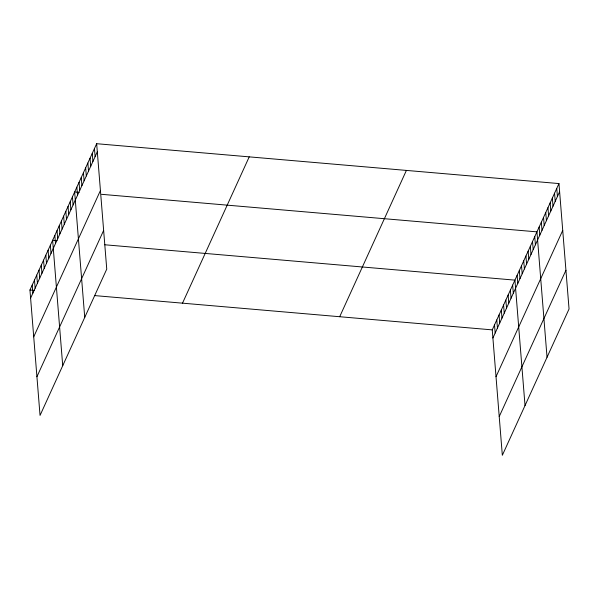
<?xml version="1.0" encoding="UTF-8"?>
<svg xmlns="http://www.w3.org/2000/svg" width="599" height="599" viewBox="0 0 599 599"><rect width="100%" height="100%" fill="white"/><g stroke="black" fill="none" stroke-linecap="round" stroke-linejoin="round"><path stroke-width="0.9" d="M96.664 143.708L106.749 269.123L40.043 415.429L29.95 290.013L96.664 143.708L558.957 183.571L569.05 308.987L502.336 455.292L492.251 329.877L558.957 183.571M30.601 298.137L97.315 151.832M33.716 336.84L100.43 190.534M36.928 376.719L103.634 230.413M182.508 303.169L249.221 156.863M339.693 316.721L406.399 170.423M492.902 338.001L559.616 191.695M496.017 376.704L562.731 230.398M499.222 416.582L565.935 270.276M79.135 192.376L74.643 191.994L84.736 317.403M101.568 194.316L536.944 231.858L547.037 357.266M57.122 240.656L52.63 240.274L62.723 365.682M104.683 244.759L514.93 280.137L525.024 405.545M29.95 290.013L34.435 290.403M94.56 295.584L492.251 329.877M556.756 188.4L557.414 196.524M554.554 193.23L555.213 201.346M552.353 198.059L553.012 206.176M550.152 202.889L550.81 211.005M547.95 207.718L548.609 215.835M545.749 212.54L546.408 220.664M543.548 217.37L544.199 225.494M541.346 222.199L541.998 230.316M539.145 227.028L539.796 235.145M534.742 236.68L535.394 244.804M532.541 241.509L533.192 249.633M530.34 246.339L530.991 254.455M528.138 251.168L528.79 259.285M525.937 255.998L526.588 264.114M523.736 260.827L524.387 268.944M521.534 265.649L522.186 273.773M519.333 270.478L519.984 278.595M517.132 275.308L517.783 283.424M512.662 285.109L513.313 293.225M510.393 290.081L511.044 298.205M508.124 295.06L508.776 303.176M505.856 300.032L506.514 308.156M503.587 305.011L504.246 313.127M501.318 309.983L501.977 318.099M499.049 314.954L499.708 323.078M496.788 319.933L497.44 328.05M494.519 324.905L495.171 333.022M94.462 148.537L95.114 156.661M92.261 153.366L92.912 161.483M90.06 158.196L90.711 166.312M87.858 163.025L88.51 171.142M85.657 167.847L86.308 175.971M83.456 172.677L84.107 180.801M81.254 177.506L81.906 185.623M79.053 182.336L79.704 190.452M76.852 187.165L77.503 195.281M72.442 196.816L73.1 204.94M70.24 201.646L70.899 209.762M68.039 206.475L68.698 214.592M65.838 211.305L66.496 219.421M63.636 216.134L64.295 224.251M61.435 220.956L62.094 229.08M59.234 225.786L59.893 233.909M57.032 230.615L57.691 238.731M54.831 235.444L55.49 243.561M50.361 245.246L51.02 253.362M48.092 250.217L48.751 258.341M45.831 255.196L46.482 263.313M43.562 260.168L44.214 268.285M41.294 265.14L41.945 273.264M39.025 270.119L39.676 278.236M36.756 275.091L37.408 283.207M34.487 280.07L35.139 288.186M32.219 285.042L32.87 293.158"/></g></svg>
